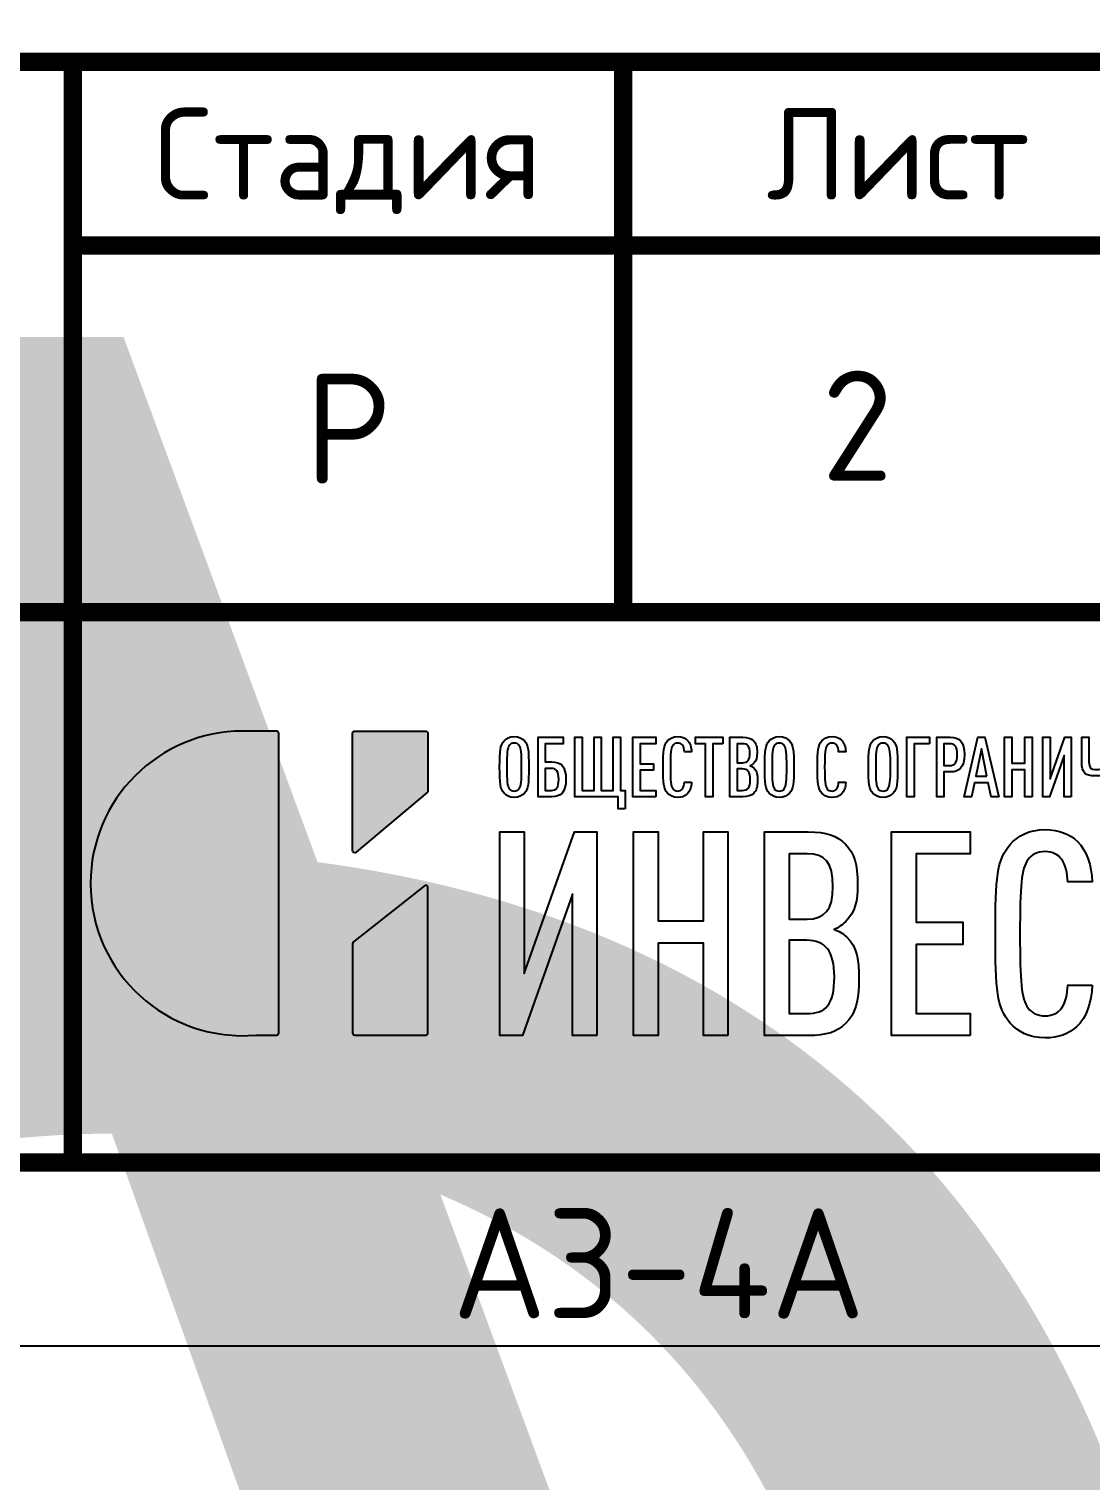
# Model space of a CAD drawing. Header units: metres. Extents: x 1563 to 4966, y -517 to 1463.
# Drawn here: x 3352.68 to 3381.63, y -345.17 to -305.6 of the extents above; entities that cross this region are included whole.
import ezdxf
from ezdxf.enums import TextEntityAlignment as Align

# ---------------------------------------------------------------- set-up
doc = ezdxf.new("R2018")
doc.units = ezdxf.units.M
doc.layers.add('layer 1', color=7, linetype='Continuous')
doc.layers.add('Форматы', color=7, linetype='Continuous')
doc.styles.get("Standard").update_dxf_attribs({"font": 'GOST Common.ttf'})

# ---------------------------------------------------------------- blocks, each defined once
blk = doc.blocks.new('Лого')
h = blk.add_hatch(color=151)
h.set_gradient(color1=(158, 191, 227), color2=(46, 54, 92), tint=1, name='HEMISPHERICAL')
edge = h.paths.add_edge_path()
edge.add_spline(control_points=[(0.349, 0.4943), (-0.1909, 0.4468), (-0.6571, 0.8707), (-0.6571, 1.4146), (-0.6571, 1.4146), (-0.6571, 1.9249), (-0.2434, 2.3386), (0.2669, 2.3386), (0.2669, 2.3386), (0.2669, 2.3386), (0.4714, 2.3386), (0.4714, 2.3386), (0.4714, 2.3386), (0.4787, 2.3386), (0.4846, 2.3327), (0.4846, 2.3254), (0.4846, 2.3254), (0.4846, 2.3254), (0.4846, 0.5075), (0.4846, 0.5075), (0.4846, 0.5075), (0.4846, 0.5003), (0.4787, 0.4943), (0.4714, 0.4943), (0.4714, 0.4943), (0.4714, 0.4943), (0.3502, 0.4943), (0.3502, 0.4943), (0.3502, 0.4943), (0.3497, 0.4943), (0.3494, 0.4943), (0.349, 0.4943)], knot_values=[0, 0, 0, 0, 0.111111, 0.111111, 0.111111, 0.111211, 0.222222, 0.222222, 0.222222, 0.222322, 0.333333, 0.333333, 0.333333, 0.333433, 0.444444, 0.444444, 0.444444, 0.444544, 0.555556, 0.555556, 0.555556, 0.555656, 0.666667, 0.666667, 0.666667, 0.666767, 0.777778, 0.777778, 0.777778, 0.777878, 1, 1, 1, 1], degree=3, periodic=0)
edge = h.paths.add_edge_path()
edge.add_spline(control_points=[(0.9551, 1.604), (0.9551, 1.604), (1.3853, 1.966), (1.3853, 1.966), (1.3853, 1.966), (1.3884, 1.9686), (1.39, 1.972), (1.39, 1.9761), (1.39, 1.9761), (1.39, 1.9761), (1.39, 2.3254), (1.39, 2.3254), (1.39, 2.3254), (1.39, 2.3327), (1.3841, 2.3386), (1.3768, 2.3386), (1.3768, 2.3386), (1.3768, 2.3386), (0.9466, 2.3386), (0.9466, 2.3386), (0.9466, 2.3386), (0.9393, 2.3386), (0.9334, 2.3327), (0.9334, 2.3254), (0.9334, 2.3254), (0.9334, 2.3254), (0.9334, 1.6141), (0.9334, 1.6141), (0.9334, 1.6141), (0.9334, 1.6089), (0.9363, 1.6044), (0.941, 1.6021), (0.941, 1.6021), (0.9458, 1.5999), (0.9511, 1.6006), (0.9551, 1.604)], knot_values=[0, 0, 0, 0, 0.1, 0.1, 0.1, 0.1001, 0.2, 0.2, 0.2, 0.2001, 0.3, 0.3, 0.3, 0.3001, 0.4, 0.4, 0.4, 0.4001, 0.5, 0.5, 0.5, 0.5001, 0.6, 0.6, 0.6, 0.6001, 0.7, 0.7, 0.7, 0.7001, 0.8, 0.8, 0.8, 0.8001, 1, 1, 1, 1], degree=3, periodic=0)
edge = h.paths.add_edge_path()
edge.add_spline(control_points=[(0.9384, 1.0593), (0.9384, 1.0593), (1.3686, 1.4007), (1.3686, 1.4007), (1.3686, 1.4007), (1.3727, 1.4039), (1.3779, 1.4045), (1.3826, 1.4023), (1.3826, 1.4023), (1.3873, 1.4), (1.39, 1.3956), (1.39, 1.3904), (1.39, 1.3904), (1.39, 1.3904), (1.39, 0.5075), (1.39, 0.5075), (1.39, 0.5075), (1.39, 0.5003), (1.3841, 0.4943), (1.3768, 0.4943), (1.3768, 0.4943), (1.3768, 0.4943), (0.9466, 0.4943), (0.9466, 0.4943), (0.9466, 0.4943), (0.9393, 0.4943), (0.9334, 0.5003), (0.9334, 0.5075), (0.9334, 0.5075), (0.9334, 0.5075), (0.9334, 1.049), (0.9334, 1.049), (0.9334, 1.049), (0.9334, 1.0531), (0.9351, 1.0567), (0.9384, 1.0593)], knot_values=[0, 0, 0, 0, 0.1, 0.1, 0.1, 0.1001, 0.2, 0.2, 0.2, 0.2001, 0.3, 0.3, 0.3, 0.3001, 0.4, 0.4, 0.4, 0.4001, 0.5, 0.5, 0.5, 0.5001, 0.6, 0.6, 0.6, 0.6001, 0.7, 0.7, 0.7, 0.7001, 0.8, 0.8, 0.8, 0.8001, 1, 1, 1, 1], degree=3, periodic=0)
at = {"layer": 'layer 1', "color": 159}
for points, knots in [([(0.349, 0.4943), (-0.1909, 0.4468), (-0.6571, 0.8707), (-0.6571, 1.4146), (-0.6571, 1.4146), (-0.6571, 1.9249), (-0.2434, 2.3386), (0.2669, 2.3386), (0.2669, 2.3386), (0.2669, 2.3386), (0.4714, 2.3386), (0.4714, 2.3386), (0.4714, 2.3386), (0.4787, 2.3386), (0.4846, 2.3327), (0.4846, 2.3254), (0.4846, 2.3254), (0.4846, 2.3254), (0.4846, 0.5075), (0.4846, 0.5075), (0.4846, 0.5075), (0.4846, 0.5003), (0.4787, 0.4943), (0.4714, 0.4943), (0.4714, 0.4943), (0.4714, 0.4943), (0.3502, 0.4943), (0.3502, 0.4943), (0.3502, 0.4943), (0.3497, 0.4943), (0.3494, 0.4943), (0.349, 0.4943)], [0, 0, 0, 0, 0.111111, 0.111111, 0.111111, 0.111111, 0.222222, 0.222222, 0.222222, 0.222222, 0.333333, 0.333333, 0.333333, 0.333333, 0.444444, 0.444444, 0.444444, 0.444444, 0.555556, 0.555556, 0.555556, 0.555556, 0.666667, 0.666667, 0.666667, 0.666667, 0.777778, 0.777778, 0.777778, 0.777778, 1, 1, 1, 1]), ([(0.9551, 1.604), (0.9551, 1.604), (1.3853, 1.966), (1.3853, 1.966), (1.3853, 1.966), (1.3884, 1.9686), (1.39, 1.972), (1.39, 1.9761), (1.39, 1.9761), (1.39, 1.9761), (1.39, 2.3254), (1.39, 2.3254), (1.39, 2.3254), (1.39, 2.3327), (1.3841, 2.3386), (1.3768, 2.3386), (1.3768, 2.3386), (1.3768, 2.3386), (0.9466, 2.3386), (0.9466, 2.3386), (0.9466, 2.3386), (0.9393, 2.3386), (0.9334, 2.3327), (0.9334, 2.3254), (0.9334, 2.3254), (0.9334, 2.3254), (0.9334, 1.6141), (0.9334, 1.6141), (0.9334, 1.6141), (0.9334, 1.6089), (0.9363, 1.6044), (0.941, 1.6021), (0.941, 1.6021), (0.9458, 1.5999), (0.9511, 1.6006), (0.9551, 1.604)], [0, 0, 0, 0, 0.1, 0.1, 0.1, 0.1, 0.2, 0.2, 0.2, 0.2, 0.3, 0.3, 0.3, 0.3, 0.4, 0.4, 0.4, 0.4, 0.5, 0.5, 0.5, 0.5, 0.6, 0.6, 0.6, 0.6, 0.7, 0.7, 0.7, 0.7, 0.8, 0.8, 0.8, 0.8, 1, 1, 1, 1]), ([(2.0023, 2.1207), (2.0023, 2.2208), (1.9992, 2.2533), (1.9759, 2.2792), (1.9759, 2.2792), (1.9616, 2.2949), (1.9423, 2.3056), (1.9139, 2.3056), (1.9139, 2.3056), (1.8854, 2.3056), (1.8661, 2.2949), (1.8519, 2.2792), (1.8519, 2.2792), (1.8286, 2.2533), (1.8255, 2.2208), (1.8255, 2.1207), (1.8255, 2.1207), (1.8255, 2.0206), (1.8286, 1.9881), (1.8519, 1.9622), (1.8519, 1.9622), (1.8661, 1.9465), (1.8854, 1.9358), (1.9139, 1.9358), (1.9139, 1.9358), (1.9423, 1.9358), (1.9616, 1.9465), (1.9759, 1.9622), (1.9759, 1.9622), (1.9992, 1.9881), (2.0023, 2.0206), (2.0023, 2.1207)], [0, 0, 0, 0, 0.111111, 0.111111, 0.111111, 0.111111, 0.222222, 0.222222, 0.222222, 0.222222, 0.333333, 0.333333, 0.333333, 0.333333, 0.444444, 0.444444, 0.444444, 0.444444, 0.555556, 0.555556, 0.555556, 0.555556, 0.666667, 0.666667, 0.666667, 0.666667, 0.777778, 0.777778, 0.777778, 0.777778, 1, 1, 1, 1]), ([(2.2278, 2.046), (2.2278, 2.1263), (2.1958, 2.1522), (2.1409, 2.1522), (2.1409, 2.1522), (2.1409, 2.1522), (2.1023, 2.1522), (2.1023, 2.1522), (2.1023, 2.1522), (2.1023, 2.1522), (2.1023, 2.2624), (2.1023, 2.2624), (2.1023, 2.2624), (2.1023, 2.2624), (2.2115, 2.2624), (2.2115, 2.2624), (2.2115, 2.2624), (2.2115, 2.2624), (2.2115, 2.3015), (2.2115, 2.3015), (2.2115, 2.3015), (2.2115, 2.3015), (2.0586, 2.3015), (2.0586, 2.3015), (2.0586, 2.3015), (2.0586, 2.3015), (2.0586, 1.9399), (2.0586, 1.9399), (2.0586, 1.9399), (2.0586, 1.9399), (2.1409, 1.9399), (2.1409, 1.9399), (2.1409, 1.9399), (2.1953, 1.9399), (2.2278, 1.9663), (2.2278, 2.046)], [0, 0, 0, 0, 0.1, 0.1, 0.1, 0.1, 0.2, 0.2, 0.2, 0.2, 0.3, 0.3, 0.3, 0.3, 0.4, 0.4, 0.4, 0.4, 0.5, 0.5, 0.5, 0.5, 0.6, 0.6, 0.6, 0.6, 0.7, 0.7, 0.7, 0.7, 0.8, 0.8, 0.8, 0.8, 1, 1, 1, 1]), ([(2.5874, 1.8678), (2.5874, 1.8678), (2.5874, 1.979), (2.5874, 1.979), (2.5874, 1.979), (2.5874, 1.979), (2.5589, 1.979), (2.5589, 1.979), (2.5589, 1.979), (2.5589, 1.979), (2.5589, 2.3015), (2.5589, 2.3015), (2.5589, 2.3015), (2.5589, 2.3015), (2.5153, 2.3015), (2.5153, 2.3015), (2.5153, 2.3015), (2.5153, 2.3015), (2.5153, 1.979), (2.5153, 1.979), (2.5153, 1.979), (2.5153, 1.979), (2.4421, 1.979), (2.4421, 1.979), (2.4421, 1.979), (2.4421, 1.979), (2.4421, 2.3015), (2.4421, 2.3015), (2.4421, 2.3015), (2.4421, 2.3015), (2.3984, 2.3015), (2.3984, 2.3015), (2.3984, 2.3015), (2.3984, 2.3015), (2.3984, 1.979), (2.3984, 1.979), (2.3984, 1.979), (2.3984, 1.979), (2.3253, 1.979), (2.3253, 1.979), (2.3253, 1.979), (2.3253, 1.979), (2.3253, 2.3015), (2.3253, 2.3015), (2.3253, 2.3015), (2.3253, 2.3015), (2.2816, 2.3015), (2.2816, 2.3015), (2.2816, 2.3015), (2.2816, 2.3015), (2.2816, 1.9399), (2.2816, 1.9399), (2.2816, 1.9399), (2.2816, 1.9399), (2.5457, 1.9399), (2.5457, 1.9399), (2.5457, 1.9399), (2.5457, 1.9399), (2.5457, 1.8678), (2.5457, 1.8678), (2.5457, 1.8678), (2.5457, 1.8678), (2.5874, 1.8678), (2.5874, 1.8678)], [0, 0, 0, 0, 0.058824, 0.058824, 0.058824, 0.058824, 0.117647, 0.117647, 0.117647, 0.117647, 0.176471, 0.176471, 0.176471, 0.176471, 0.235294, 0.235294, 0.235294, 0.235294, 0.294118, 0.294118, 0.294118, 0.294118, 0.352941, 0.352941, 0.352941, 0.352941, 0.411765, 0.411765, 0.411765, 0.411765, 0.470588, 0.470588, 0.470588, 0.470588, 0.529412, 0.529412, 0.529412, 0.529412, 0.588235, 0.588235, 0.588235, 0.588235, 0.647059, 0.647059, 0.647059, 0.647059, 0.705882, 0.705882, 0.705882, 0.705882, 0.764706, 0.764706, 0.764706, 0.764706, 0.823529, 0.823529, 0.823529, 0.823529, 0.882353, 0.882353, 0.882353, 0.882353, 1, 1, 1, 1]), ([(2.7733, 1.9399), (2.7733, 1.9399), (2.7733, 1.979), (2.7733, 1.979), (2.7733, 1.979), (2.7733, 1.979), (2.6773, 1.979), (2.6773, 1.979), (2.6773, 1.979), (2.6773, 1.979), (2.6773, 2.1019), (2.6773, 2.1019), (2.6773, 2.1019), (2.6773, 2.1019), (2.7601, 2.1019), (2.7601, 2.1019), (2.7601, 2.1019), (2.7601, 2.1019), (2.7601, 2.141), (2.7601, 2.141), (2.7601, 2.141), (2.7601, 2.141), (2.6773, 2.141), (2.6773, 2.141), (2.6773, 2.141), (2.6773, 2.141), (2.6773, 2.2624), (2.6773, 2.2624), (2.6773, 2.2624), (2.6773, 2.2624), (2.7733, 2.2624), (2.7733, 2.2624), (2.7733, 2.2624), (2.7733, 2.2624), (2.7733, 2.3015), (2.7733, 2.3015), (2.7733, 2.3015), (2.7733, 2.3015), (2.6336, 2.3015), (2.6336, 2.3015), (2.6336, 2.3015), (2.6336, 2.3015), (2.6336, 1.9399), (2.6336, 1.9399), (2.6336, 1.9399), (2.6336, 1.9399), (2.7733, 1.9399), (2.7733, 1.9399)], [0, 0, 0, 0, 0.076923, 0.076923, 0.076923, 0.076923, 0.153846, 0.153846, 0.153846, 0.153846, 0.230769, 0.230769, 0.230769, 0.230769, 0.307692, 0.307692, 0.307692, 0.307692, 0.384615, 0.384615, 0.384615, 0.384615, 0.461538, 0.461538, 0.461538, 0.461538, 0.538462, 0.538462, 0.538462, 0.538462, 0.615385, 0.615385, 0.615385, 0.615385, 0.692308, 0.692308, 0.692308, 0.692308, 0.769231, 0.769231, 0.769231, 0.769231, 0.846154, 0.846154, 0.846154, 0.846154, 1, 1, 1, 1]), ([(2.9897, 2.0293), (2.9897, 2.0293), (2.9465, 2.0293), (2.9465, 2.0293), (2.9465, 2.0293), (2.946, 2.014), (2.9429, 1.9983), (2.9348, 1.9876), (2.9348, 1.9876), (2.9292, 1.9805), (2.9201, 1.9749), (2.9064, 1.9749), (2.9064, 1.9749), (2.8921, 1.9749), (2.8825, 1.9805), (2.8764, 1.9886), (2.8764, 1.9886), (2.8637, 2.0059), (2.8617, 2.0349), (2.8617, 2.1207), (2.8617, 2.1207), (2.8617, 2.2065), (2.8637, 2.2355), (2.8764, 2.2528), (2.8764, 2.2528), (2.8825, 2.2609), (2.8921, 2.2665), (2.9064, 2.2665), (2.9064, 2.2665), (2.9201, 2.2665), (2.9292, 2.2609), (2.9348, 2.2538), (2.9348, 2.2538), (2.9434, 2.2431), (2.946, 2.2279), (2.9465, 2.2126), (2.9465, 2.2126), (2.9465, 2.2126), (2.9897, 2.2126), (2.9897, 2.2126), (2.9897, 2.2126), (2.9891, 2.2421), (2.9805, 2.268), (2.9638, 2.2843), (2.9638, 2.2843), (2.9495, 2.298), (2.9318, 2.3056), (2.9064, 2.3056), (2.9064, 2.3056), (2.8779, 2.3056), (2.8581, 2.2949), (2.8444, 2.2792), (2.8444, 2.2792), (2.8205, 2.2517), (2.818, 2.2208), (2.818, 2.1207), (2.818, 2.1207), (2.818, 2.0206), (2.8205, 1.9897), (2.8444, 1.9622), (2.8444, 1.9622), (2.8581, 1.9465), (2.8779, 1.9358), (2.9064, 1.9358), (2.9064, 1.9358), (2.9302, 1.9358), (2.948, 1.9429), (2.9622, 1.9556), (2.9622, 1.9556), (2.98, 1.9719), (2.9891, 1.9988), (2.9897, 2.0293)], [0, 0, 0, 0, 0.052632, 0.052632, 0.052632, 0.052632, 0.105263, 0.105263, 0.105263, 0.105263, 0.157895, 0.157895, 0.157895, 0.157895, 0.210526, 0.210526, 0.210526, 0.210526, 0.263158, 0.263158, 0.263158, 0.263158, 0.315789, 0.315789, 0.315789, 0.315789, 0.368421, 0.368421, 0.368421, 0.368421, 0.421053, 0.421053, 0.421053, 0.421053, 0.473684, 0.473684, 0.473684, 0.473684, 0.526316, 0.526316, 0.526316, 0.526316, 0.578947, 0.578947, 0.578947, 0.578947, 0.631579, 0.631579, 0.631579, 0.631579, 0.684211, 0.684211, 0.684211, 0.684211, 0.736842, 0.736842, 0.736842, 0.736842, 0.789474, 0.789474, 0.789474, 0.789474, 0.842105, 0.842105, 0.842105, 0.842105, 0.894737, 0.894737, 0.894737, 0.894737, 1, 1, 1, 1]), ([(3.1796, 2.2624), (3.1796, 2.2624), (3.1796, 2.3015), (3.1796, 2.3015), (3.1796, 2.3015), (3.1796, 2.3015), (3.0145, 2.3015), (3.0145, 2.3015), (3.0145, 2.3015), (3.0145, 2.3015), (3.0145, 2.2624), (3.0145, 2.2624), (3.0145, 2.2624), (3.0145, 2.2624), (3.0755, 2.2624), (3.0755, 2.2624), (3.0755, 2.2624), (3.0755, 2.2624), (3.0755, 1.9399), (3.0755, 1.9399), (3.0755, 1.9399), (3.0755, 1.9399), (3.1192, 1.9399), (3.1192, 1.9399), (3.1192, 1.9399), (3.1192, 1.9399), (3.1192, 2.2624), (3.1192, 2.2624), (3.1192, 2.2624), (3.1192, 2.2624), (3.1796, 2.2624), (3.1796, 2.2624)], [0, 0, 0, 0, 0.111111, 0.111111, 0.111111, 0.111111, 0.222222, 0.222222, 0.222222, 0.222222, 0.333333, 0.333333, 0.333333, 0.333333, 0.444444, 0.444444, 0.444444, 0.444444, 0.555556, 0.555556, 0.555556, 0.555556, 0.666667, 0.666667, 0.666667, 0.666667, 0.777778, 0.777778, 0.777778, 0.777778, 1, 1, 1, 1]), ([(3.3904, 2.0415), (3.3904, 2.0725), (3.3874, 2.0968), (3.3686, 2.1151), (3.3686, 2.1151), (3.3625, 2.1207), (3.3543, 2.1258), (3.3462, 2.1283), (3.3462, 2.1283), (3.3533, 2.1314), (3.3604, 2.1359), (3.3665, 2.142), (3.3665, 2.142), (3.3843, 2.1593), (3.3879, 2.1806), (3.3879, 2.2065), (3.3879, 2.2065), (3.3879, 2.2457), (3.3823, 2.2634), (3.3665, 2.2797), (3.3665, 2.2797), (3.3518, 2.2949), (3.3325, 2.3015), (3.3005, 2.3015), (3.3005, 2.3015), (3.3005, 2.3015), (3.2228, 2.3015), (3.2228, 2.3015), (3.2228, 2.3015), (3.2228, 2.3015), (3.2228, 1.9399), (3.2228, 1.9399), (3.2228, 1.9399), (3.2228, 1.9399), (3.3005, 1.9399), (3.3005, 1.9399), (3.3005, 1.9399), (3.3325, 1.9399), (3.3523, 1.9465), (3.367, 1.9617), (3.367, 1.9617), (3.3833, 1.9785), (3.3904, 1.9978), (3.3904, 2.0415)], [0, 0, 0, 0, 0.083333, 0.083333, 0.083333, 0.083333, 0.166667, 0.166667, 0.166667, 0.166667, 0.25, 0.25, 0.25, 0.25, 0.333333, 0.333333, 0.333333, 0.333333, 0.416667, 0.416667, 0.416667, 0.416667, 0.5, 0.5, 0.5, 0.5, 0.583333, 0.583333, 0.583333, 0.583333, 0.666667, 0.666667, 0.666667, 0.666667, 0.75, 0.75, 0.75, 0.75, 0.833333, 0.833333, 0.833333, 0.833333, 1, 1, 1, 1]), ([(3.6114, 2.1207), (3.6114, 2.2208), (3.6083, 2.2533), (3.5849, 2.2792), (3.5849, 2.2792), (3.5707, 2.2949), (3.5514, 2.3056), (3.523, 2.3056), (3.523, 2.3056), (3.4945, 2.3056), (3.4752, 2.2949), (3.461, 2.2792), (3.461, 2.2792), (3.4376, 2.2533), (3.4346, 2.2208), (3.4346, 2.1207), (3.4346, 2.1207), (3.4346, 2.0206), (3.4376, 1.9881), (3.461, 1.9622), (3.461, 1.9622), (3.4752, 1.9465), (3.4945, 1.9358), (3.523, 1.9358), (3.523, 1.9358), (3.5514, 1.9358), (3.5707, 1.9465), (3.5849, 1.9622), (3.5849, 1.9622), (3.6083, 1.9881), (3.6114, 2.0206), (3.6114, 2.1207)], [0, 0, 0, 0, 0.111111, 0.111111, 0.111111, 0.111111, 0.222222, 0.222222, 0.222222, 0.222222, 0.333333, 0.333333, 0.333333, 0.333333, 0.444444, 0.444444, 0.444444, 0.444444, 0.555556, 0.555556, 0.555556, 0.555556, 0.666667, 0.666667, 0.666667, 0.666667, 0.777778, 0.777778, 0.777778, 0.777778, 1, 1, 1, 1]), ([(3.9258, 2.0293), (3.9258, 2.0293), (3.8826, 2.0293), (3.8826, 2.0293), (3.8826, 2.0293), (3.8821, 2.014), (3.879, 1.9983), (3.8709, 1.9876), (3.8709, 1.9876), (3.8653, 1.9805), (3.8562, 1.9749), (3.8425, 1.9749), (3.8425, 1.9749), (3.8282, 1.9749), (3.8186, 1.9805), (3.8125, 1.9886), (3.8125, 1.9886), (3.7998, 2.0059), (3.7978, 2.0349), (3.7978, 2.1207), (3.7978, 2.1207), (3.7978, 2.2065), (3.7998, 2.2355), (3.8125, 2.2528), (3.8125, 2.2528), (3.8186, 2.2609), (3.8282, 2.2665), (3.8425, 2.2665), (3.8425, 2.2665), (3.8562, 2.2665), (3.8653, 2.2609), (3.8709, 2.2538), (3.8709, 2.2538), (3.8795, 2.2431), (3.8821, 2.2279), (3.8826, 2.2126), (3.8826, 2.2126), (3.8826, 2.2126), (3.9258, 2.2126), (3.9258, 2.2126), (3.9258, 2.2126), (3.9252, 2.2421), (3.9166, 2.268), (3.8999, 2.2843), (3.8999, 2.2843), (3.8856, 2.298), (3.8679, 2.3056), (3.8425, 2.3056), (3.8425, 2.3056), (3.814, 2.3056), (3.7942, 2.2949), (3.7805, 2.2792), (3.7805, 2.2792), (3.7566, 2.2517), (3.7541, 2.2208), (3.7541, 2.1207), (3.7541, 2.1207), (3.7541, 2.0206), (3.7566, 1.9897), (3.7805, 1.9622), (3.7805, 1.9622), (3.7942, 1.9465), (3.814, 1.9358), (3.8425, 1.9358), (3.8425, 1.9358), (3.8663, 1.9358), (3.8841, 1.9429), (3.8983, 1.9556), (3.8983, 1.9556), (3.9161, 1.9719), (3.9252, 1.9988), (3.9258, 2.0293)], [0, 0, 0, 0, 0.052632, 0.052632, 0.052632, 0.052632, 0.105263, 0.105263, 0.105263, 0.105263, 0.157895, 0.157895, 0.157895, 0.157895, 0.210526, 0.210526, 0.210526, 0.210526, 0.263158, 0.263158, 0.263158, 0.263158, 0.315789, 0.315789, 0.315789, 0.315789, 0.368421, 0.368421, 0.368421, 0.368421, 0.421053, 0.421053, 0.421053, 0.421053, 0.473684, 0.473684, 0.473684, 0.473684, 0.526316, 0.526316, 0.526316, 0.526316, 0.578947, 0.578947, 0.578947, 0.578947, 0.631579, 0.631579, 0.631579, 0.631579, 0.684211, 0.684211, 0.684211, 0.684211, 0.736842, 0.736842, 0.736842, 0.736842, 0.789474, 0.789474, 0.789474, 0.789474, 0.842105, 0.842105, 0.842105, 0.842105, 0.894737, 0.894737, 0.894737, 0.894737, 1, 1, 1, 1]), ([(4.2407, 2.1207), (4.2407, 2.2208), (4.2376, 2.2533), (4.2143, 2.2792), (4.2143, 2.2792), (4.2, 2.2949), (4.1807, 2.3056), (4.1523, 2.3056), (4.1523, 2.3056), (4.1238, 2.3056), (4.1045, 2.2949), (4.0903, 2.2792), (4.0903, 2.2792), (4.067, 2.2533), (4.0639, 2.2208), (4.0639, 2.1207), (4.0639, 2.1207), (4.0639, 2.0206), (4.067, 1.9881), (4.0903, 1.9622), (4.0903, 1.9622), (4.1045, 1.9465), (4.1238, 1.9358), (4.1523, 1.9358), (4.1523, 1.9358), (4.1807, 1.9358), (4.2, 1.9465), (4.2143, 1.9622), (4.2143, 1.9622), (4.2376, 1.9881), (4.2407, 2.0206), (4.2407, 2.1207)], [0, 0, 0, 0, 0.111111, 0.111111, 0.111111, 0.111111, 0.222222, 0.222222, 0.222222, 0.222222, 0.333333, 0.333333, 0.333333, 0.333333, 0.444444, 0.444444, 0.444444, 0.444444, 0.555556, 0.555556, 0.555556, 0.555556, 0.666667, 0.666667, 0.666667, 0.666667, 0.777778, 0.777778, 0.777778, 0.777778, 1, 1, 1, 1]), ([(4.4337, 2.2624), (4.4337, 2.2624), (4.4337, 2.3015), (4.4337, 2.3015), (4.4337, 2.3015), (4.4337, 2.3015), (4.297, 2.3015), (4.297, 2.3015), (4.297, 2.3015), (4.297, 2.3015), (4.297, 1.9399), (4.297, 1.9399), (4.297, 1.9399), (4.297, 1.9399), (4.3407, 1.9399), (4.3407, 1.9399), (4.3407, 1.9399), (4.3407, 1.9399), (4.3407, 2.2624), (4.3407, 2.2624), (4.3407, 2.2624), (4.3407, 2.2624), (4.4337, 2.2624), (4.4337, 2.2624)], [0, 0, 0, 0, 0.142857, 0.142857, 0.142857, 0.142857, 0.285714, 0.285714, 0.285714, 0.285714, 0.428571, 0.428571, 0.428571, 0.428571, 0.571429, 0.571429, 0.571429, 0.571429, 0.714286, 0.714286, 0.714286, 0.714286, 1, 1, 1, 1]), ([(4.6455, 2.1959), (4.6455, 2.2761), (4.6145, 2.3015), (4.5596, 2.3015), (4.5596, 2.3015), (4.5596, 2.3015), (4.4784, 2.3015), (4.4784, 2.3015), (4.4784, 2.3015), (4.4784, 2.3015), (4.4784, 1.9399), (4.4784, 1.9399), (4.4784, 1.9399), (4.4784, 1.9399), (4.522, 1.9399), (4.522, 1.9399), (4.522, 1.9399), (4.522, 1.9399), (4.522, 2.0907), (4.522, 2.0907), (4.522, 2.0907), (4.522, 2.0907), (4.5596, 2.0907), (4.5596, 2.0907), (4.5596, 2.0907), (4.6135, 2.0907), (4.6455, 2.1166), (4.6455, 2.1959)], [0, 0, 0, 0, 0.125, 0.125, 0.125, 0.125, 0.25, 0.25, 0.25, 0.25, 0.375, 0.375, 0.375, 0.375, 0.5, 0.5, 0.5, 0.5, 0.625, 0.625, 0.625, 0.625, 0.75, 0.75, 0.75, 0.75, 1, 1, 1, 1]), ([(4.8542, 1.9399), (4.8542, 1.9399), (4.7704, 2.3015), (4.7704, 2.3015), (4.7704, 2.3015), (4.7704, 2.3015), (4.7283, 2.3015), (4.7283, 2.3015), (4.7283, 2.3015), (4.7283, 2.3015), (4.6439, 1.9399), (4.6439, 1.9399), (4.6439, 1.9399), (4.6439, 1.9399), (4.6897, 1.9399), (4.6897, 1.9399), (4.6897, 1.9399), (4.6897, 1.9399), (4.7069, 2.0252), (4.7069, 2.0252), (4.7069, 2.0252), (4.7069, 2.0252), (4.7907, 2.0252), (4.7907, 2.0252), (4.7907, 2.0252), (4.7907, 2.0252), (4.808, 1.9399), (4.808, 1.9399), (4.808, 1.9399), (4.808, 1.9399), (4.8542, 1.9399), (4.8542, 1.9399)], [0, 0, 0, 0, 0.111111, 0.111111, 0.111111, 0.111111, 0.222222, 0.222222, 0.222222, 0.222222, 0.333333, 0.333333, 0.333333, 0.333333, 0.444444, 0.444444, 0.444444, 0.444444, 0.555556, 0.555556, 0.555556, 0.555556, 0.666667, 0.666667, 0.666667, 0.666667, 0.777778, 0.777778, 0.777778, 0.777778, 1, 1, 1, 1]), ([(5.0569, 1.9399), (5.0569, 1.9399), (5.0569, 2.3015), (5.0569, 2.3015), (5.0569, 2.3015), (5.0569, 2.3015), (5.0132, 2.3015), (5.0132, 2.3015), (5.0132, 2.3015), (5.0132, 2.3015), (5.0132, 2.1436), (5.0132, 2.1436), (5.0132, 2.1436), (5.0132, 2.1436), (4.933, 2.1436), (4.933, 2.1436), (4.933, 2.1436), (4.933, 2.1436), (4.933, 2.3015), (4.933, 2.3015), (4.933, 2.3015), (4.933, 2.3015), (4.8893, 2.3015), (4.8893, 2.3015), (4.8893, 2.3015), (4.8893, 2.3015), (4.8893, 1.9399), (4.8893, 1.9399), (4.8893, 1.9399), (4.8893, 1.9399), (4.933, 1.9399), (4.933, 1.9399), (4.933, 1.9399), (4.933, 1.9399), (4.933, 2.1039), (4.933, 2.1039), (4.933, 2.1039), (4.933, 2.1039), (5.0132, 2.1039), (5.0132, 2.1039), (5.0132, 2.1039), (5.0132, 2.1039), (5.0132, 1.9399), (5.0132, 1.9399), (5.0132, 1.9399), (5.0132, 1.9399), (5.0569, 1.9399), (5.0569, 1.9399)], [0, 0, 0, 0, 0.076923, 0.076923, 0.076923, 0.076923, 0.153846, 0.153846, 0.153846, 0.153846, 0.230769, 0.230769, 0.230769, 0.230769, 0.307692, 0.307692, 0.307692, 0.307692, 0.384615, 0.384615, 0.384615, 0.384615, 0.461538, 0.461538, 0.461538, 0.461538, 0.538462, 0.538462, 0.538462, 0.538462, 0.615385, 0.615385, 0.615385, 0.615385, 0.692308, 0.692308, 0.692308, 0.692308, 0.769231, 0.769231, 0.769231, 0.769231, 0.846154, 0.846154, 0.846154, 0.846154, 1, 1, 1, 1]), ([(5.2946, 1.9399), (5.2946, 1.9399), (5.2946, 2.3015), (5.2946, 2.3015), (5.2946, 2.3015), (5.2946, 2.3015), (5.2545, 2.3015), (5.2545, 2.3015), (5.2545, 2.3015), (5.2545, 2.3015), (5.1656, 2.0501), (5.1656, 2.0501), (5.1656, 2.0501), (5.1656, 2.0501), (5.1656, 2.3015), (5.1656, 2.3015), (5.1656, 2.3015), (5.1656, 2.3015), (5.1219, 2.3015), (5.1219, 2.3015), (5.1219, 2.3015), (5.1219, 2.3015), (5.1219, 1.9399), (5.1219, 1.9399), (5.1219, 1.9399), (5.1219, 1.9399), (5.1625, 1.9399), (5.1625, 1.9399), (5.1625, 1.9399), (5.1625, 1.9399), (5.2509, 2.1908), (5.2509, 2.1908), (5.2509, 2.1908), (5.2509, 2.1908), (5.2509, 1.9399), (5.2509, 1.9399), (5.2509, 1.9399), (5.2509, 1.9399), (5.2946, 1.9399), (5.2946, 1.9399)], [0, 0, 0, 0, 0.090909, 0.090909, 0.090909, 0.090909, 0.181818, 0.181818, 0.181818, 0.181818, 0.272727, 0.272727, 0.272727, 0.272727, 0.363636, 0.363636, 0.363636, 0.363636, 0.454545, 0.454545, 0.454545, 0.454545, 0.545455, 0.545455, 0.545455, 0.545455, 0.636364, 0.636364, 0.636364, 0.636364, 0.727273, 0.727273, 0.727273, 0.727273, 0.818182, 0.818182, 0.818182, 0.818182, 1, 1, 1, 1]), ([(5.5227, 1.9399), (5.5227, 1.9399), (5.5227, 2.3015), (5.5227, 2.3015), (5.5227, 2.3015), (5.5227, 2.3015), (5.479, 2.3015), (5.479, 2.3015), (5.479, 2.3015), (5.479, 2.3015), (5.479, 2.1085), (5.479, 2.1085), (5.479, 2.1085), (5.4658, 2.1065), (5.4546, 2.1055), (5.4404, 2.1055), (5.4404, 2.1055), (5.4165, 2.1055), (5.4013, 2.1141), (5.4013, 2.1532), (5.4013, 2.1532), (5.4013, 2.1532), (5.4013, 2.3015), (5.4013, 2.3015), (5.4013, 2.3015), (5.4013, 2.3015), (5.3576, 2.3015), (5.3576, 2.3015), (5.3576, 2.3015), (5.3576, 2.3015), (5.3576, 2.1486), (5.3576, 2.1486), (5.3576, 2.1486), (5.3576, 2.0867), (5.384, 2.0664), (5.4338, 2.0664), (5.4338, 2.0664), (5.4485, 2.0664), (5.4627, 2.0674), (5.479, 2.0699), (5.479, 2.0699), (5.479, 2.0699), (5.479, 1.9399), (5.479, 1.9399), (5.479, 1.9399), (5.479, 1.9399), (5.5227, 1.9399), (5.5227, 1.9399)], [0, 0, 0, 0, 0.076923, 0.076923, 0.076923, 0.076923, 0.153846, 0.153846, 0.153846, 0.153846, 0.230769, 0.230769, 0.230769, 0.230769, 0.307692, 0.307692, 0.307692, 0.307692, 0.384615, 0.384615, 0.384615, 0.384615, 0.461538, 0.461538, 0.461538, 0.461538, 0.538462, 0.538462, 0.538462, 0.538462, 0.615385, 0.615385, 0.615385, 0.615385, 0.692308, 0.692308, 0.692308, 0.692308, 0.769231, 0.769231, 0.769231, 0.769231, 0.846154, 0.846154, 0.846154, 0.846154, 1, 1, 1, 1]), ([(1.9586, 2.1207), (1.9586, 2.0349), (1.956, 2.0059), (1.9433, 1.9886), (1.9433, 1.9886), (1.9372, 1.9805), (1.9281, 1.9749), (1.9139, 1.9749), (1.9139, 1.9749), (1.8997, 1.9749), (1.89, 1.9805), (1.8839, 1.9886), (1.8839, 1.9886), (1.8712, 2.0059), (1.8692, 2.0349), (1.8692, 2.1207), (1.8692, 2.1207), (1.8692, 2.2065), (1.8712, 2.2355), (1.8839, 2.2528), (1.8839, 2.2528), (1.89, 2.2609), (1.8997, 2.2665), (1.9139, 2.2665), (1.9139, 2.2665), (1.9281, 2.2665), (1.9372, 2.2609), (1.9433, 2.2528), (1.9433, 2.2528), (1.956, 2.2355), (1.9586, 2.2065), (1.9586, 2.1207)], [0, 0, 0, 0, 0.111111, 0.111111, 0.111111, 0.111111, 0.222222, 0.222222, 0.222222, 0.222222, 0.333333, 0.333333, 0.333333, 0.333333, 0.444444, 0.444444, 0.444444, 0.444444, 0.555556, 0.555556, 0.555556, 0.555556, 0.666667, 0.666667, 0.666667, 0.666667, 0.777778, 0.777778, 0.777778, 0.777778, 1, 1, 1, 1]), ([(3.3442, 2.2045), (3.3442, 2.1634), (3.3295, 2.1466), (3.2985, 2.1466), (3.2985, 2.1466), (3.2985, 2.1466), (3.2665, 2.1466), (3.2665, 2.1466), (3.2665, 2.1466), (3.2665, 2.1466), (3.2665, 2.2624), (3.2665, 2.2624), (3.2665, 2.2624), (3.2665, 2.2624), (3.2985, 2.2624), (3.2985, 2.2624), (3.2985, 2.2624), (3.33, 2.2624), (3.3442, 2.2482), (3.3442, 2.2045)], [0, 0, 0, 0, 0.166667, 0.166667, 0.166667, 0.166667, 0.333333, 0.333333, 0.333333, 0.333333, 0.5, 0.5, 0.5, 0.5, 0.666667, 0.666667, 0.666667, 0.666667, 1, 1, 1, 1]), ([(3.5677, 2.1207), (3.5677, 2.0349), (3.5651, 2.0059), (3.5524, 1.9886), (3.5524, 1.9886), (3.5463, 1.9805), (3.5372, 1.9749), (3.523, 1.9749), (3.523, 1.9749), (3.5088, 1.9749), (3.4991, 1.9805), (3.493, 1.9886), (3.493, 1.9886), (3.4803, 2.0059), (3.4783, 2.0349), (3.4783, 2.1207), (3.4783, 2.1207), (3.4783, 2.2065), (3.4803, 2.2355), (3.493, 2.2528), (3.493, 2.2528), (3.4991, 2.2609), (3.5088, 2.2665), (3.523, 2.2665), (3.523, 2.2665), (3.5372, 2.2665), (3.5463, 2.2609), (3.5524, 2.2528), (3.5524, 2.2528), (3.5651, 2.2355), (3.5677, 2.2065), (3.5677, 2.1207)], [0, 0, 0, 0, 0.111111, 0.111111, 0.111111, 0.111111, 0.222222, 0.222222, 0.222222, 0.222222, 0.333333, 0.333333, 0.333333, 0.333333, 0.444444, 0.444444, 0.444444, 0.444444, 0.555556, 0.555556, 0.555556, 0.555556, 0.666667, 0.666667, 0.666667, 0.666667, 0.777778, 0.777778, 0.777778, 0.777778, 1, 1, 1, 1]), ([(4.197, 2.1207), (4.197, 2.0349), (4.1944, 2.0059), (4.1817, 1.9886), (4.1817, 1.9886), (4.1756, 1.9805), (4.1665, 1.9749), (4.1523, 1.9749), (4.1523, 1.9749), (4.1381, 1.9749), (4.1284, 1.9805), (4.1223, 1.9886), (4.1223, 1.9886), (4.1096, 2.0059), (4.1076, 2.0349), (4.1076, 2.1207), (4.1076, 2.1207), (4.1076, 2.2065), (4.1096, 2.2355), (4.1223, 2.2528), (4.1223, 2.2528), (4.1284, 2.2609), (4.1381, 2.2665), (4.1523, 2.2665), (4.1523, 2.2665), (4.1665, 2.2665), (4.1756, 2.2609), (4.1817, 2.2528), (4.1817, 2.2528), (4.1944, 2.2355), (4.197, 2.2065), (4.197, 2.1207)], [0, 0, 0, 0, 0.111111, 0.111111, 0.111111, 0.111111, 0.222222, 0.222222, 0.222222, 0.222222, 0.333333, 0.333333, 0.333333, 0.333333, 0.444444, 0.444444, 0.444444, 0.444444, 0.555556, 0.555556, 0.555556, 0.555556, 0.666667, 0.666667, 0.666667, 0.666667, 0.777778, 0.777778, 0.777778, 0.777778, 1, 1, 1, 1]), ([(4.6018, 2.1959), (4.6018, 2.1476), (4.5876, 2.1298), (4.5581, 2.1298), (4.5581, 2.1298), (4.5581, 2.1298), (4.522, 2.1298), (4.522, 2.1298), (4.522, 2.1298), (4.522, 2.1298), (4.522, 2.2624), (4.522, 2.2624), (4.522, 2.2624), (4.522, 2.2624), (4.5581, 2.2624), (4.5581, 2.2624), (4.5581, 2.2624), (4.5876, 2.2624), (4.6018, 2.2446), (4.6018, 2.1959)], [0, 0, 0, 0, 0.166667, 0.166667, 0.166667, 0.166667, 0.333333, 0.333333, 0.333333, 0.333333, 0.5, 0.5, 0.5, 0.5, 0.666667, 0.666667, 0.666667, 0.666667, 1, 1, 1, 1]), ([(4.7826, 2.0643), (4.7826, 2.0643), (4.7151, 2.0643), (4.7151, 2.0643), (4.7151, 2.0643), (4.7151, 2.0643), (4.7491, 2.2309), (4.7491, 2.2309), (4.7491, 2.2309), (4.7491, 2.2309), (4.7826, 2.0643), (4.7826, 2.0643)], [0, 0, 0, 0, 0.25, 0.25, 0.25, 0.25, 0.5, 0.5, 0.5, 0.5, 1, 1, 1, 1]), ([(2.1841, 2.046), (2.1841, 1.9973), (2.1689, 1.979), (2.1404, 1.979), (2.1404, 1.979), (2.1404, 1.979), (2.1023, 1.979), (2.1023, 1.979), (2.1023, 1.979), (2.1023, 1.979), (2.1023, 2.1126), (2.1023, 2.1126), (2.1023, 2.1126), (2.1023, 2.1126), (2.1404, 2.1126), (2.1404, 2.1126), (2.1404, 2.1126), (2.1689, 2.1126), (2.1841, 2.0948), (2.1841, 2.046)], [0, 0, 0, 0, 0.166667, 0.166667, 0.166667, 0.166667, 0.333333, 0.333333, 0.333333, 0.333333, 0.5, 0.5, 0.5, 0.5, 0.666667, 0.666667, 0.666667, 0.666667, 1, 1, 1, 1]), ([(3.3467, 2.044), (3.3467, 1.9942), (3.331, 1.979), (3.298, 1.979), (3.298, 1.979), (3.298, 1.979), (3.2665, 1.979), (3.2665, 1.979), (3.2665, 1.979), (3.2665, 1.979), (3.2665, 2.109), (3.2665, 2.109), (3.2665, 2.109), (3.2665, 2.109), (3.298, 2.109), (3.298, 2.109), (3.298, 2.109), (3.3305, 2.109), (3.3467, 2.0907), (3.3467, 2.044)], [0, 0, 0, 0, 0.166667, 0.166667, 0.166667, 0.166667, 0.333333, 0.333333, 0.333333, 0.333333, 0.5, 0.5, 0.5, 0.5, 0.666667, 0.666667, 0.666667, 0.666667, 1, 1, 1, 1]), ([(2.416, 0.4914), (2.416, 0.4914), (2.416, 1.7272), (2.416, 1.7272), (2.416, 1.7272), (2.416, 1.7272), (2.2789, 1.7272), (2.2789, 1.7272), (2.2789, 1.7272), (2.2789, 1.7272), (1.9752, 0.8681), (1.9752, 0.8681), (1.9752, 0.8681), (1.9752, 0.8681), (1.9752, 1.7272), (1.9752, 1.7272), (1.9752, 1.7272), (1.9752, 1.7272), (1.826, 1.7272), (1.826, 1.7272), (1.826, 1.7272), (1.826, 1.7272), (1.826, 0.4914), (1.826, 0.4914), (1.826, 0.4914), (1.826, 0.4914), (1.9648, 0.4914), (1.9648, 0.4914), (1.9648, 0.4914), (1.9648, 0.4914), (2.2668, 1.3488), (2.2668, 1.3488), (2.2668, 1.3488), (2.2668, 1.3488), (2.2668, 0.4914), (2.2668, 0.4914), (2.2668, 0.4914), (2.2668, 0.4914), (2.416, 0.4914), (2.416, 0.4914)], [0, 0, 0, 0, 0.090909, 0.090909, 0.090909, 0.090909, 0.181818, 0.181818, 0.181818, 0.181818, 0.272727, 0.272727, 0.272727, 0.272727, 0.363636, 0.363636, 0.363636, 0.363636, 0.454545, 0.454545, 0.454545, 0.454545, 0.545455, 0.545455, 0.545455, 0.545455, 0.636364, 0.636364, 0.636364, 0.636364, 0.727273, 0.727273, 0.727273, 0.727273, 0.818182, 0.818182, 0.818182, 0.818182, 1, 1, 1, 1]), ([(3.211, 0.4914), (3.211, 0.4914), (3.211, 1.7272), (3.211, 1.7272), (3.211, 1.7272), (3.211, 1.7272), (3.0617, 1.7272), (3.0617, 1.7272), (3.0617, 1.7272), (3.0617, 1.7272), (3.0617, 1.1874), (3.0617, 1.1874), (3.0617, 1.1874), (3.0617, 1.1874), (2.7875, 1.1874), (2.7875, 1.1874), (2.7875, 1.1874), (2.7875, 1.1874), (2.7875, 1.7272), (2.7875, 1.7272), (2.7875, 1.7272), (2.7875, 1.7272), (2.6382, 1.7272), (2.6382, 1.7272), (2.6382, 1.7272), (2.6382, 1.7272), (2.6382, 0.4914), (2.6382, 0.4914), (2.6382, 0.4914), (2.6382, 0.4914), (2.7875, 0.4914), (2.7875, 0.4914), (2.7875, 0.4914), (2.7875, 0.4914), (2.7875, 1.052), (2.7875, 1.052), (2.7875, 1.052), (2.7875, 1.052), (3.0617, 1.052), (3.0617, 1.052), (3.0617, 1.052), (3.0617, 1.052), (3.0617, 0.4914), (3.0617, 0.4914), (3.0617, 0.4914), (3.0617, 0.4914), (3.211, 0.4914), (3.211, 0.4914)], [0, 0, 0, 0, 0.076923, 0.076923, 0.076923, 0.076923, 0.153846, 0.153846, 0.153846, 0.153846, 0.230769, 0.230769, 0.230769, 0.230769, 0.307692, 0.307692, 0.307692, 0.307692, 0.384615, 0.384615, 0.384615, 0.384615, 0.461538, 0.461538, 0.461538, 0.461538, 0.538462, 0.538462, 0.538462, 0.538462, 0.615385, 0.615385, 0.615385, 0.615385, 0.692308, 0.692308, 0.692308, 0.692308, 0.769231, 0.769231, 0.769231, 0.769231, 0.846154, 0.846154, 0.846154, 0.846154, 1, 1, 1, 1]), ([(4.0059, 0.8385), (4.0059, 0.9444), (3.9954, 1.0277), (3.9312, 1.0902), (3.9312, 1.0902), (3.9104, 1.1093), (3.8826, 1.1267), (3.8549, 1.1353), (3.8549, 1.1353), (3.8792, 1.1457), (3.9035, 1.1614), (3.9243, 1.1822), (3.9243, 1.1822), (3.985, 1.2412), (3.9972, 1.3141), (3.9972, 1.4026), (3.9972, 1.4026), (3.9972, 1.5363), (3.9781, 1.597), (3.9243, 1.6525), (3.9243, 1.6525), (3.8739, 1.7046), (3.808, 1.7272), (3.6987, 1.7272), (3.6987, 1.7272), (3.6987, 1.7272), (3.4331, 1.7272), (3.4331, 1.7272), (3.4331, 1.7272), (3.4331, 1.7272), (3.4331, 0.4914), (3.4331, 0.4914), (3.4331, 0.4914), (3.4331, 0.4914), (3.6987, 0.4914), (3.6987, 0.4914), (3.6987, 0.4914), (3.808, 0.4914), (3.8757, 0.514), (3.926, 0.5661), (3.926, 0.5661), (3.9816, 0.6233), (4.0059, 0.6893), (4.0059, 0.8385)], [0, 0, 0, 0, 0.083333, 0.083333, 0.083333, 0.083333, 0.166667, 0.166667, 0.166667, 0.166667, 0.25, 0.25, 0.25, 0.25, 0.333333, 0.333333, 0.333333, 0.333333, 0.416667, 0.416667, 0.416667, 0.416667, 0.5, 0.5, 0.5, 0.5, 0.583333, 0.583333, 0.583333, 0.583333, 0.666667, 0.666667, 0.666667, 0.666667, 0.75, 0.75, 0.75, 0.75, 0.833333, 0.833333, 0.833333, 0.833333, 1, 1, 1, 1]), ([(4.681, 0.4914), (4.681, 0.4914), (4.681, 0.6251), (4.681, 0.6251), (4.681, 0.6251), (4.681, 0.6251), (4.353, 0.6251), (4.353, 0.6251), (4.353, 0.6251), (4.353, 0.6251), (4.353, 1.0451), (4.353, 1.0451), (4.353, 1.0451), (4.353, 1.0451), (4.6359, 1.0451), (4.6359, 1.0451), (4.6359, 1.0451), (4.6359, 1.0451), (4.6359, 1.1787), (4.6359, 1.1787), (4.6359, 1.1787), (4.6359, 1.1787), (4.353, 1.1787), (4.353, 1.1787), (4.353, 1.1787), (4.353, 1.1787), (4.353, 1.5935), (4.353, 1.5935), (4.353, 1.5935), (4.353, 1.5935), (4.681, 1.5935), (4.681, 1.5935), (4.681, 1.5935), (4.681, 1.5935), (4.681, 1.7272), (4.681, 1.7272), (4.681, 1.7272), (4.681, 1.7272), (4.2037, 1.7272), (4.2037, 1.7272), (4.2037, 1.7272), (4.2037, 1.7272), (4.2037, 0.4914), (4.2037, 0.4914), (4.2037, 0.4914), (4.2037, 0.4914), (4.681, 0.4914), (4.681, 0.4914)], [0, 0, 0, 0, 0.076923, 0.076923, 0.076923, 0.076923, 0.153846, 0.153846, 0.153846, 0.153846, 0.230769, 0.230769, 0.230769, 0.230769, 0.307692, 0.307692, 0.307692, 0.307692, 0.384615, 0.384615, 0.384615, 0.384615, 0.461538, 0.461538, 0.461538, 0.461538, 0.538462, 0.538462, 0.538462, 0.538462, 0.615385, 0.615385, 0.615385, 0.615385, 0.692308, 0.692308, 0.692308, 0.692308, 0.769231, 0.769231, 0.769231, 0.769231, 0.846154, 0.846154, 0.846154, 0.846154, 1, 1, 1, 1]), ([(5.4204, 0.7969), (5.4204, 0.7969), (5.2728, 0.7969), (5.2728, 0.7969), (5.2728, 0.7969), (5.2711, 0.7448), (5.2607, 0.691), (5.2329, 0.6546), (5.2329, 0.6546), (5.2138, 0.6303), (5.1826, 0.6112), (5.1357, 0.6112), (5.1357, 0.6112), (5.0871, 0.6112), (5.0541, 0.6303), (5.0333, 0.658), (5.0333, 0.658), (4.9899, 0.7171), (4.983, 0.816), (4.983, 1.1093), (4.983, 1.1093), (4.983, 1.4026), (4.9899, 1.5015), (5.0333, 1.5606), (5.0333, 1.5606), (5.0541, 1.5883), (5.0871, 1.6074), (5.1357, 1.6074), (5.1357, 1.6074), (5.1826, 1.6074), (5.2138, 1.5883), (5.2329, 1.564), (5.2329, 1.564), (5.2624, 1.5276), (5.2711, 1.4755), (5.2728, 1.4234), (5.2728, 1.4234), (5.2728, 1.4234), (5.4204, 1.4234), (5.4204, 1.4234), (5.4204, 1.4234), (5.4186, 1.5241), (5.3891, 1.6126), (5.3318, 1.6682), (5.3318, 1.6682), (5.2832, 1.715), (5.2225, 1.7411), (5.1357, 1.7411), (5.1357, 1.7411), (5.0385, 1.7411), (4.9708, 1.7046), (4.924, 1.6508), (4.924, 1.6508), (4.8424, 1.5571), (4.8337, 1.4512), (4.8337, 1.1093), (4.8337, 1.1093), (4.8337, 0.7674), (4.8424, 0.6615), (4.924, 0.5678), (4.924, 0.5678), (4.9708, 0.514), (5.0385, 0.4775), (5.1357, 0.4775), (5.1357, 0.4775), (5.2173, 0.4775), (5.278, 0.5018), (5.3266, 0.5452), (5.3266, 0.5452), (5.3874, 0.6008), (5.4186, 0.6928), (5.4204, 0.7969)], [0, 0, 0, 0, 0.052632, 0.052632, 0.052632, 0.052632, 0.105263, 0.105263, 0.105263, 0.105263, 0.157895, 0.157895, 0.157895, 0.157895, 0.210526, 0.210526, 0.210526, 0.210526, 0.263158, 0.263158, 0.263158, 0.263158, 0.315789, 0.315789, 0.315789, 0.315789, 0.368421, 0.368421, 0.368421, 0.368421, 0.421053, 0.421053, 0.421053, 0.421053, 0.473684, 0.473684, 0.473684, 0.473684, 0.526316, 0.526316, 0.526316, 0.526316, 0.578947, 0.578947, 0.578947, 0.578947, 0.631579, 0.631579, 0.631579, 0.631579, 0.684211, 0.684211, 0.684211, 0.684211, 0.736842, 0.736842, 0.736842, 0.736842, 0.789474, 0.789474, 0.789474, 0.789474, 0.842105, 0.842105, 0.842105, 0.842105, 0.894737, 0.894737, 0.894737, 0.894737, 1, 1, 1, 1]), ([(3.8479, 1.3957), (3.8479, 1.2551), (3.7976, 1.1978), (3.6917, 1.1978), (3.6917, 1.1978), (3.6917, 1.1978), (3.5824, 1.1978), (3.5824, 1.1978), (3.5824, 1.1978), (3.5824, 1.1978), (3.5824, 1.5935), (3.5824, 1.5935), (3.5824, 1.5935), (3.5824, 1.5935), (3.6917, 1.5935), (3.6917, 1.5935), (3.6917, 1.5935), (3.7993, 1.5935), (3.8479, 1.5449), (3.8479, 1.3957)], [0, 0, 0, 0, 0.166667, 0.166667, 0.166667, 0.166667, 0.333333, 0.333333, 0.333333, 0.333333, 0.5, 0.5, 0.5, 0.5, 0.666667, 0.666667, 0.666667, 0.666667, 1, 1, 1, 1]), ([(0.9384, 1.0593), (0.9384, 1.0593), (1.3686, 1.4007), (1.3686, 1.4007), (1.3686, 1.4007), (1.3727, 1.4039), (1.3779, 1.4045), (1.3826, 1.4023), (1.3826, 1.4023), (1.3873, 1.4), (1.39, 1.3956), (1.39, 1.3904), (1.39, 1.3904), (1.39, 1.3904), (1.39, 0.5075), (1.39, 0.5075), (1.39, 0.5075), (1.39, 0.5003), (1.3841, 0.4943), (1.3768, 0.4943), (1.3768, 0.4943), (1.3768, 0.4943), (0.9466, 0.4943), (0.9466, 0.4943), (0.9466, 0.4943), (0.9393, 0.4943), (0.9334, 0.5003), (0.9334, 0.5075), (0.9334, 0.5075), (0.9334, 0.5075), (0.9334, 1.049), (0.9334, 1.049), (0.9334, 1.049), (0.9334, 1.0531), (0.9351, 1.0567), (0.9384, 1.0593)], [0, 0, 0, 0, 0.1, 0.1, 0.1, 0.1, 0.2, 0.2, 0.2, 0.2, 0.3, 0.3, 0.3, 0.3, 0.4, 0.4, 0.4, 0.4, 0.5, 0.5, 0.5, 0.5, 0.6, 0.6, 0.6, 0.6, 0.7, 0.7, 0.7, 0.7, 0.8, 0.8, 0.8, 0.8, 1, 1, 1, 1]), ([(3.8566, 0.8472), (3.8566, 0.6771), (3.8028, 0.6251), (3.69, 0.6251), (3.69, 0.6251), (3.69, 0.6251), (3.5824, 0.6251), (3.5824, 0.6251), (3.5824, 0.6251), (3.5824, 0.6251), (3.5824, 1.0694), (3.5824, 1.0694), (3.5824, 1.0694), (3.5824, 1.0694), (3.69, 1.0694), (3.69, 1.0694), (3.69, 1.0694), (3.8011, 1.0694), (3.8566, 1.0069), (3.8566, 0.8472)], [0, 0, 0, 0, 0.166667, 0.166667, 0.166667, 0.166667, 0.333333, 0.333333, 0.333333, 0.333333, 0.5, 0.5, 0.5, 0.5, 0.666667, 0.666667, 0.666667, 0.666667, 1, 1, 1, 1])]:
    blk.add_open_spline(points, degree=3, knots=knots, dxfattribs=at)
blk = doc.blocks.new('*U326')
blk.add_lwpolyline([(0, 123), (1189, 123), (1189, -297), (0, -297)], close=True)
at = {"const_width": 0.5}
blk.add_lwpolyline([(20, 118), (1184, 118), (1184, -292), (20, -292)], close=True, dxfattribs=at)
for points in [[(999, -262), (1184, -262)], [(1134, -262), (1134, -292)], [(1149, -262), (1149, -277)], [(1134, -267), (1184, -267)], [(1064, -277), (1184, -277)]]:
    blk.add_lwpolyline(points, dxfattribs=at)
at = {"xscale": 4.492609629394886, "yscale": 4.492609629394886, "zscale": 4.492609629394886}
blk.add_blockref('Лого', (1137.434, -290.745), dxfattribs=at)
for s, height, p in [('Стадия', 2.5, (1141.5, -264.5)), ('Лист', 2.5, (1156.5, -264.5)), ('Р', 3, (1141.5, -272))]:
    blk.add_text(s, height=height).set_placement(p, align=Align.MIDDLE_CENTER)
blk.add_attdef('РАЗРАБОТАЛ', text='', height=2.5).set_placement((1019.501, -264.224), align=Align.MIDDLE_LEFT)
at = {"flags": 8}
for tag, height, p in [('ДАТА', 2.5, (1059.074, -264.402)), ('ЛИСТ', 3, (1155.388, -271.915)), ('ЛИСТОВ', 3, (1172.888, -271.915)), ('ФОРМАТ', 3, (1149.972, -294.745))]:
    blk.add_attdef(tag, text='', height=height, dxfattribs=at).set_placement(p, align=Align.MIDDLE_CENTER)
blk.add_attdef('ПРОВЕРИЛ', (1019.749, -270.729), '', height=2.5)
at = {"lineweight": 30, "flags": 104}
for tag, p in [('ТЕПЛОВЫЕ_СЕТИ', (1099, -269.5)), ('ИМЯ_ЧЕРТЕЖА', (1099, -284.5))]:
    blk.add_attdef(tag, text='', height=3, dxfattribs=at).set_placement(p, align=Align.MIDDLE_CENTER)

msp = doc.modelspace()

# ---------------------------------------------------------------- block references
at = {"layer": 'Форматы'}
ref = msp.add_blockref('*U326', (2219.8713, -44.4979), dxfattribs=at)
lines = msp.add_mtext('Схема раскладки плит перекрытия\\Pи лотков канала', dxfattribs={"layer": '0', "insert": (3318.8713, -328.9979), "char_height": 70, "attachment_point": 1})
ref.add_attrib('ИМЯ_ЧЕРТЕЖА', '', (3318.8713, -328.9979), dxfattribs={"flags": 104}).embed_mtext(lines)
ref.add_attrib('ЛИСТ', '2', dxfattribs={"layer": '0', "height": 3}).set_placement((3375.2591, -316.4133), align=Align.MIDDLE_CENTER)
lines = msp.add_mtext('Архитектурно-строительные решения', dxfattribs={"layer": '0', "insert": (3318.8713, -313.9979), "char_height": 70, "attachment_point": 1})
ref.add_attrib('ТЕПЛОВЫЕ_СЕТИ', '', (3318.8713, -313.9979), dxfattribs={"flags": 104}).embed_mtext(lines)
ref.add_attrib('ФОРМАТ', 'А3-4А', dxfattribs={"layer": '0', "height": 3}).set_placement((3369.8436, -339.2431), align=Align.MIDDLE_CENTER)

doc.saveas('drawing.dxf')
